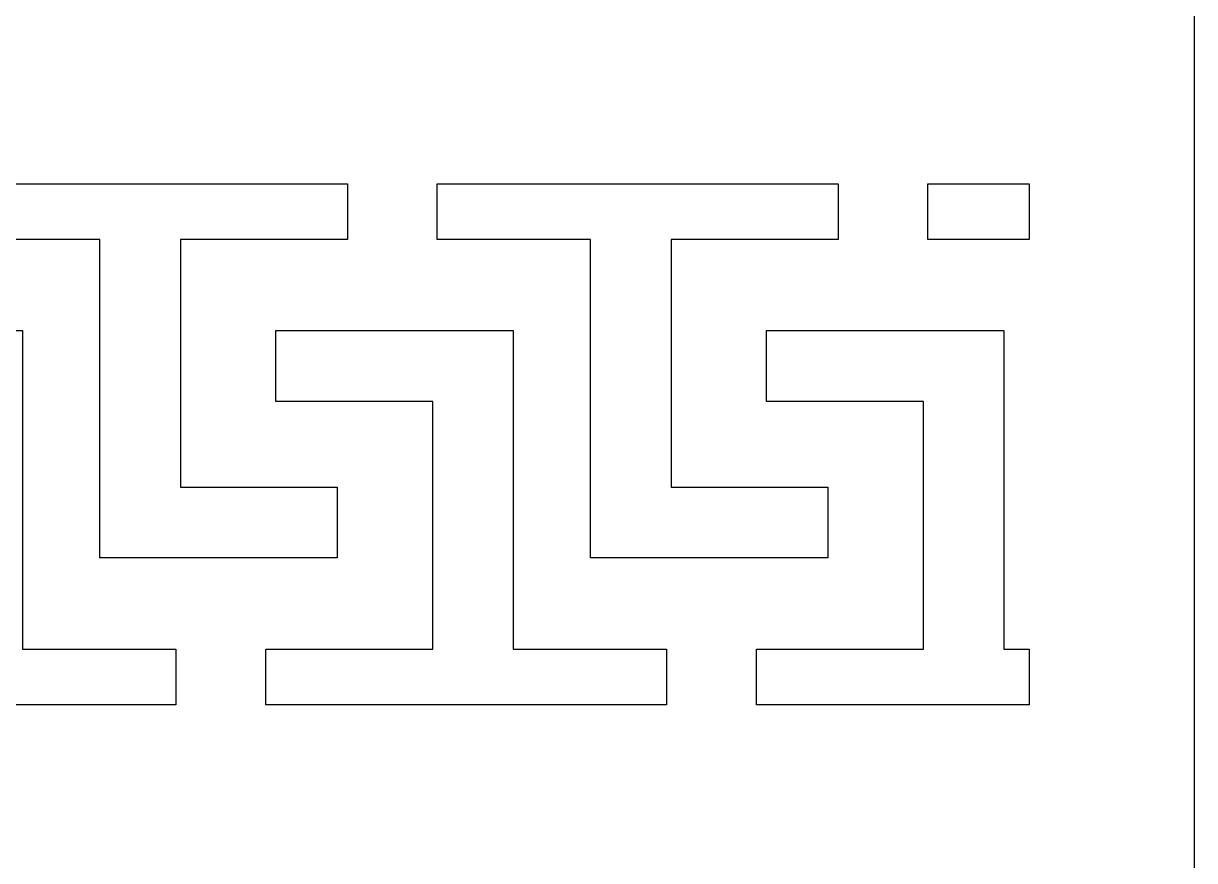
# Model space of a CAD drawing. Extents: x 198 to 1143, y 157 to 1987.
# Drawn here: x 908.8 to 1142.6, y 1609.3 to 1776.6 of the extents above; entities that cross this region are included whole.
import ezdxf

# ---------------------------------------------------------------- set-up
doc = ezdxf.new("R2010")
doc.units = 0
doc.layers.get('0').update_dxf_attribs({"linetype": 'CONTINUOUS'})

msp = doc.modelspace()

# ---------------------------------------------------------------- linework, layer by layer
for points in [[(197.57, 156.9), (1142.56, 156.9), (1142.56, 1987.4), (197.57, 1987.4)], [(973.43, 1744.53), (973.43, 1733.43), (940.1, 1733.43), (940.1, 1683.95), (971.39, 1683.95), (971.39, 1669.79), (924.04, 1669.79), (924.04, 1733.43), (893.43, 1733.43), (893.43, 1744.53)], [(991.38, 1744.53), (1071.38, 1744.53), (1071.38, 1733.43), (1038.05, 1733.43), (1038.05, 1683.95), (1069.34, 1683.95), (1069.34, 1669.79), (1021.99, 1669.79), (1021.99, 1733.43), (991.38, 1733.43)], [(1109.52, 1733.43), (1089.33, 1733.43), (1089.33, 1744.53), (1109.52, 1744.53)], [(939.18, 1640.48), (939.18, 1640.48), (859.18, 1640.48), (859.18, 1651.57), (892.51, 1651.57), (892.51, 1701.06), (861.22, 1701.06), (861.22, 1715.22), (908.57, 1715.22), (908.57, 1651.57), (939.18, 1651.57)], [(1037.14, 1640.48), (1037.14, 1640.48), (957.13, 1640.48), (957.13, 1651.57), (990.46, 1651.57), (990.46, 1701.06), (959.17, 1701.06), (959.17, 1715.22), (1006.53, 1715.22), (1006.53, 1651.57), (1037.14, 1651.57)], [(1109.52, 1640.48), (1055.08, 1640.48), (1055.08, 1651.57), (1088.42, 1651.57), (1088.42, 1701.06), (1057.13, 1701.06), (1057.13, 1715.22), (1104.48, 1715.22), (1104.48, 1651.57), (1109.52, 1651.57)]]:
    msp.add_lwpolyline(points, close=True)

doc.saveas('drawing.dxf')
